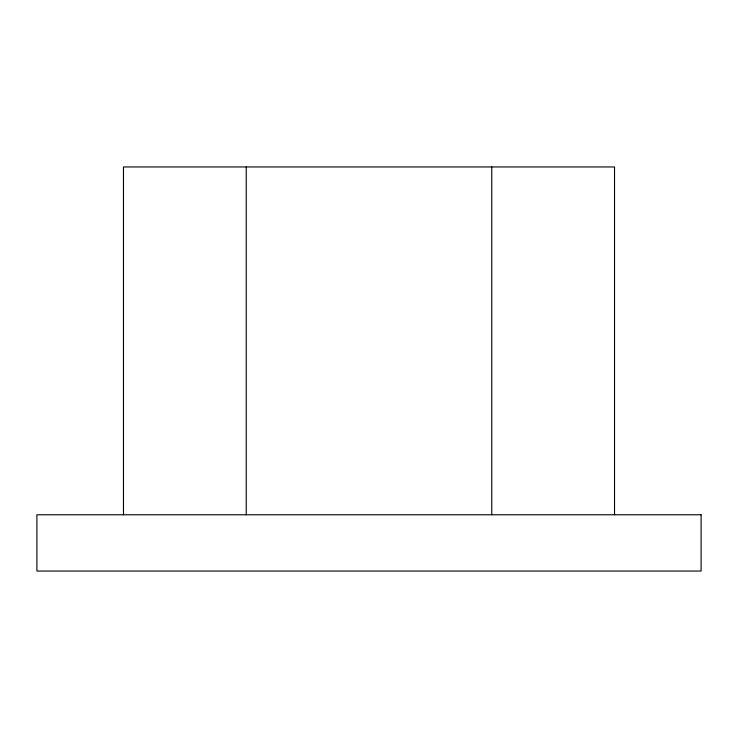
<?xml version="1.0" encoding="UTF-8"?>
<svg xmlns="http://www.w3.org/2000/svg" width="738" height="738" viewBox="0 0 738 738"><rect width="100%" height="100%" fill="white"/><g stroke="black" fill="none" stroke-linecap="round" stroke-linejoin="round"><path stroke-width="1.11" d="M614.523 514.773L614.523 166.954L123.477 166.954L123.477 514.773M491.757 166.954L491.757 514.773M246.243 166.954L246.243 514.773M701.1 514.773L36.9 514.773L36.9 571.046L701.1 571.046L701.1 514.773"/></g></svg>
